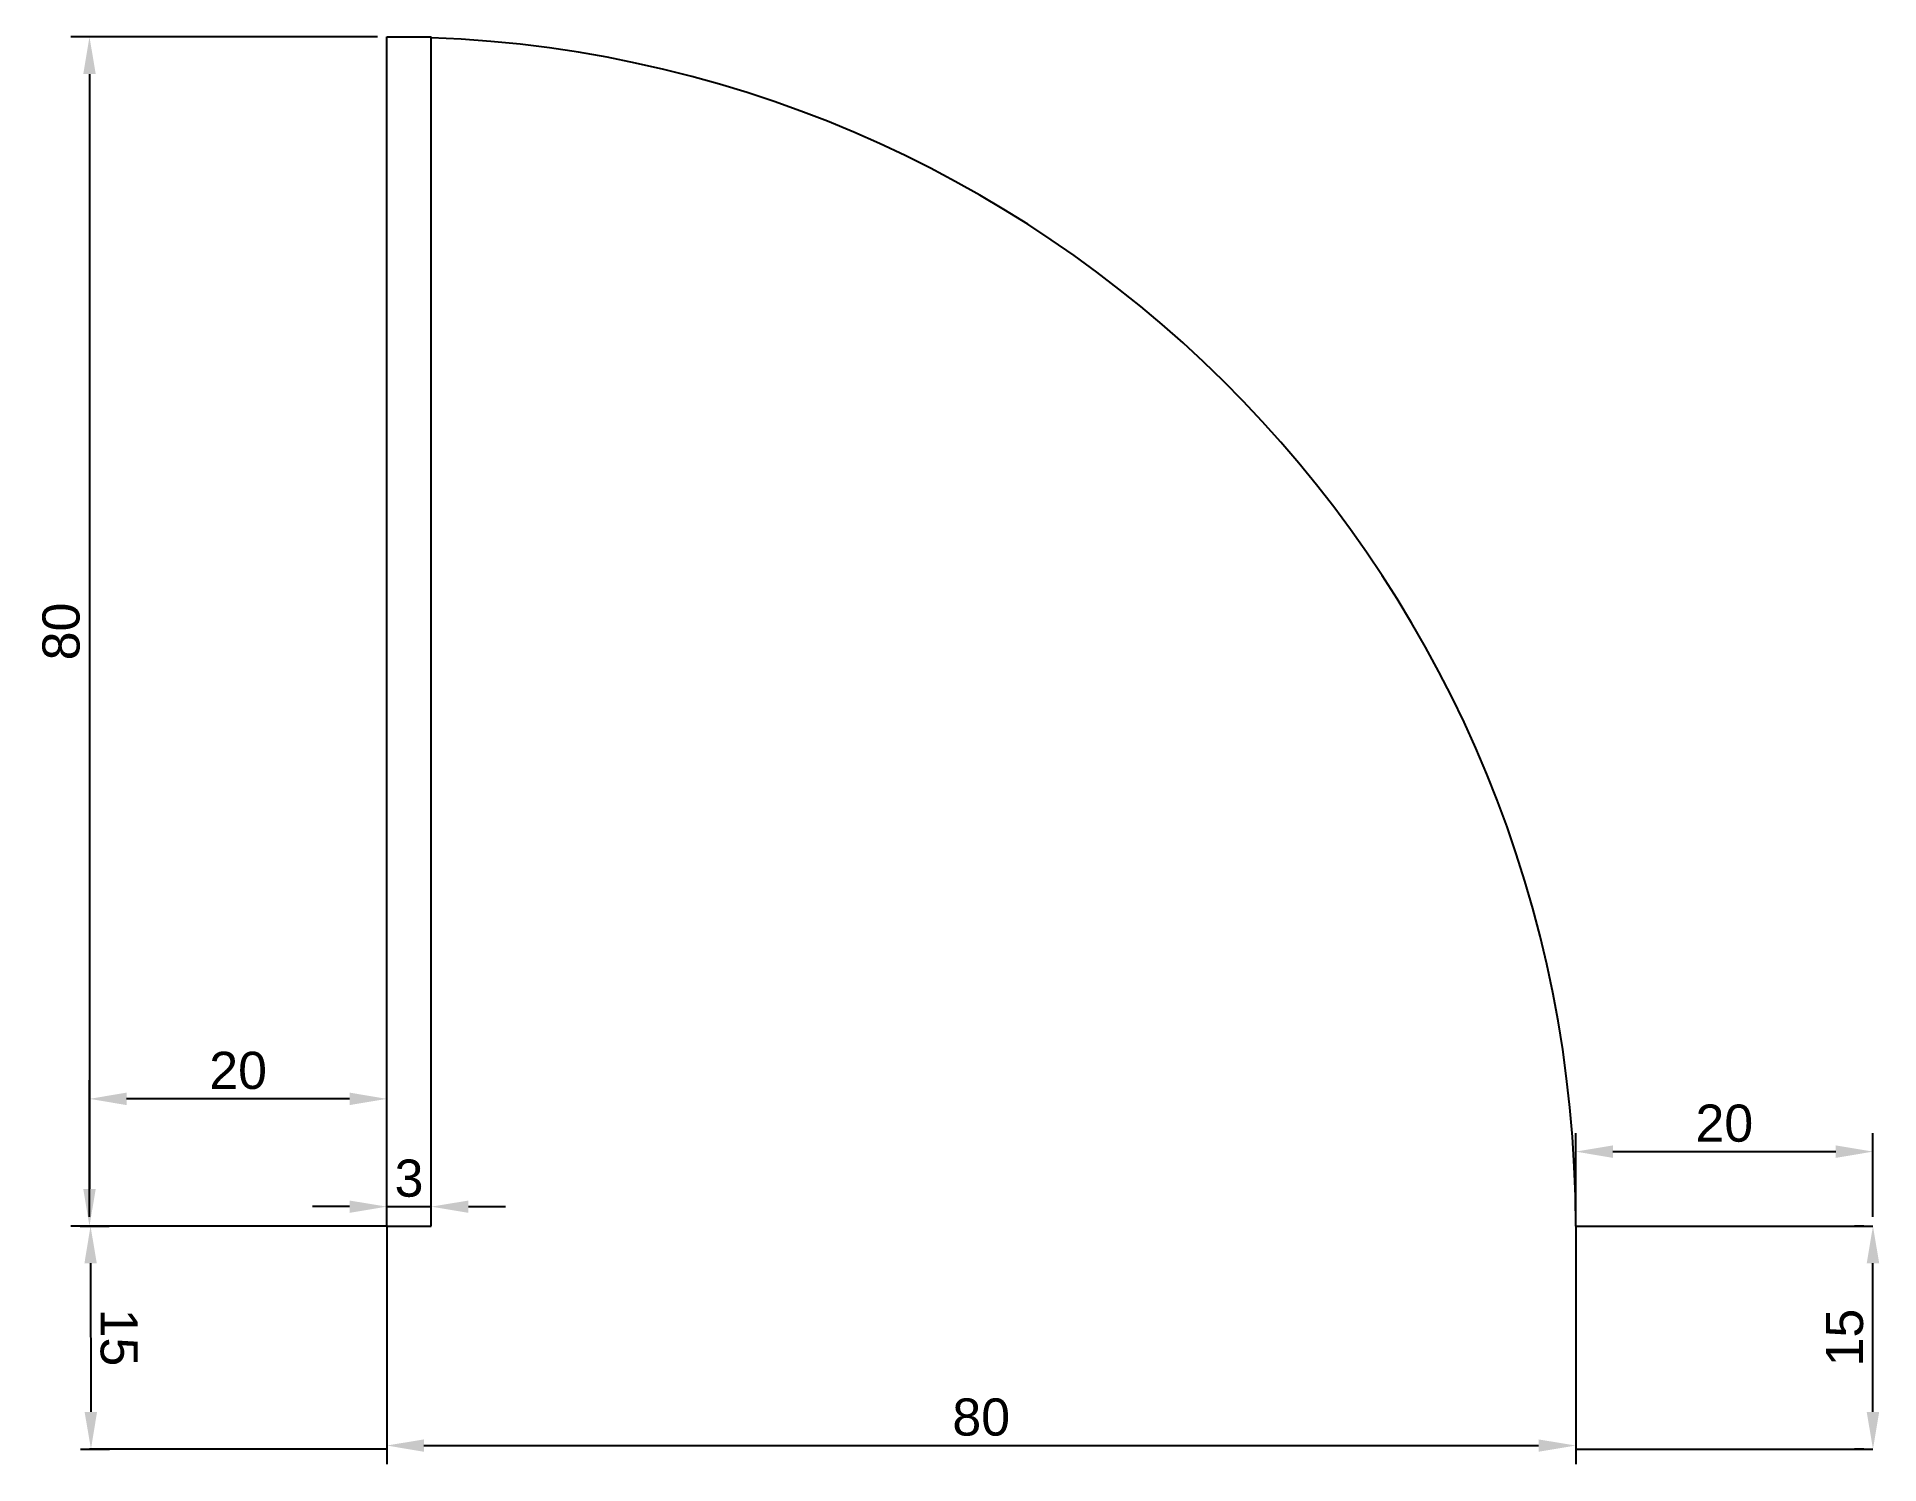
# Model space of a CAD drawing. Header units: millimetres. Extents: x -24 to 100, y -16 to 80.
import ezdxf

# ---------------------------------------------------------------- set-up
doc = ezdxf.new("R2010")
doc.units = ezdxf.units.MM
doc.styles.get("Standard").update_dxf_attribs({"font": 'arial.ttf'})
doc.dimstyles.new('ISO-25', dxfattribs={"dimtxt": 2.5, "dimasz": 2.5, "dimexe": 1.25, "dimexo": 0.625, "dimtad": 1, "dimtxsty": 'Standard', "dimcen": 2.5, "dimadec": 0, "dimazin": 0, "dimtfac": 1, "dimtmove": 0, "dimatfit": 3, "dimfxl": 1, "dimarcsym": 0})

# ---------------------------------------------------------------- blocks, each defined once
blk = doc.blocks.new('*D8')
at = {"color": 0, "lineweight": -2, "transparency": 16777216}
for p, q in [((-20, 0.62), (-20, 9.81)), ((0, 0.62), (0, 9.81)), ((-2.5, 8.56), (-17.5, 8.56))]:
    blk.add_line(p, q, dxfattribs=at)
at = {"color": 0, "transparency": 16777216}
for points in [[(-17.5, 8.98), (-17.5, 8.14), (-20, 8.56)], [(-2.5, 8.98), (-2.5, 8.14), (0, 8.56)]]:
    blk.add_solid(points, dxfattribs=at)
at = {"layer": 'Defpoints', "color": 0, "transparency": 16777216}
for p in [(-20, 8.56), (-20, 0), (0, 0)]:
    blk.add_point(p, dxfattribs=at)
at = {"color": 0, "transparency": 16777216, "insert": (-10, 10.46), "char_height": 2.5, "attachment_point": 5}
blk.add_mtext('20', dxfattribs=at)
blk = doc.blocks.new('*D9')
at = {"color": 0, "lineweight": -2, "transparency": 16777216}
for p, q in [((-0.63, 80), (-21.25, 80)), ((-20, 77.5), (-20, 2.5)), ((-0.63, 0), (-21.25, 0))]:
    blk.add_line(p, q, dxfattribs=at)
at = {"color": 0, "transparency": 16777216}
for points in [[(-20.42, 77.5), (-19.58, 77.5), (-20, 80)], [(-20.42, 2.5), (-19.58, 2.5), (-20, 0)]]:
    blk.add_solid(points, dxfattribs=at)
at = {"layer": 'Defpoints', "color": 0, "transparency": 16777216}
for p in [(0, 80), (0, 0), (-20, 0)]:
    blk.add_point(p, dxfattribs=at)
at = {"color": 0, "transparency": 16777216, "insert": (-21.9, 40), "char_height": 2.5, "attachment_point": 5, "rotation": 90}
blk.add_mtext('80', dxfattribs=at)
blk = doc.blocks.new('*D10')
at = {"color": 0, "lineweight": -2, "transparency": 16777216}
for p, q in [((-20.63, 0), (-18.68, 0)), ((-19.93, -2.5), (-19.91, -12.5)), ((-20.6, -15), (-18.65, -15))]:
    blk.add_line(p, q, dxfattribs=at)
at = {"color": 0, "transparency": 16777216}
for points in [[(-19.51, -2.5), (-20.34, -2.5), (-19.93, 0)], [(-19.49, -12.5), (-20.33, -12.5), (-19.9, -15)]]:
    blk.add_solid(points, dxfattribs=at)
at = {"layer": 'Defpoints', "color": 0, "transparency": 16777216}
for p in [(-21.25, 0), (-21.22, -15), (-19.9, -15)]:
    blk.add_point(p, dxfattribs=at)
at = {"color": 0, "transparency": 16777216, "insert": (-18.02, -7.49), "char_height": 2.5, "attachment_point": 5, "rotation": 270.0984}
blk.add_mtext('15', dxfattribs=at)
blk = doc.blocks.new('*D12')
at = {"color": 0, "lineweight": -2, "transparency": 16777216}
for p, q in [((0, -0.62), (0, -16.01)), ((80, -0.62), (80, -16.01)), ((2.5, -14.76), (77.5, -14.76))]:
    blk.add_line(p, q, dxfattribs=at)
at = {"color": 0, "transparency": 16777216}
for points in [[(2.5, -14.35), (2.5, -15.18), (0, -14.76)], [(77.5, -14.35), (77.5, -15.18), (80, -14.76)]]:
    blk.add_solid(points, dxfattribs=at)
at = {"layer": 'Defpoints', "color": 0, "transparency": 16777216}
for p in [(0, 0), (80, 0), (80, -14.76)]:
    blk.add_point(p, dxfattribs=at)
at = {"color": 0, "transparency": 16777216, "insert": (40, -12.86), "char_height": 2.5, "attachment_point": 5}
blk.add_mtext('80', dxfattribs=at)
blk = doc.blocks.new('*D13')
at = {"color": 0, "lineweight": -2, "transparency": 16777216}
for p, q in [((80, 0.62), (80, 6.26)), ((100, 0.62), (100, 6.26)), ((82.5, 5.01), (97.5, 5.01))]:
    blk.add_line(p, q, dxfattribs=at)
at = {"color": 0, "transparency": 16777216}
for points in [[(82.5, 5.43), (82.5, 4.59), (80, 5.01)], [(97.5, 5.43), (97.5, 4.59), (100, 5.01)]]:
    blk.add_solid(points, dxfattribs=at)
at = {"layer": 'Defpoints', "color": 0, "transparency": 16777216}
for p in [(100, 5.01), (80, 0), (100, 0)]:
    blk.add_point(p, dxfattribs=at)
at = {"color": 0, "transparency": 16777216, "insert": (90, 6.91), "char_height": 2.5, "attachment_point": 5}
blk.add_mtext('20', dxfattribs=at)
blk = doc.blocks.new('*D14')
at = {"color": 0, "lineweight": -2, "transparency": 16777216}
for p, q in [((99.38, 0), (98.75, 0)), ((100, -12.5), (100, -2.5)), ((99.38, -15), (98.75, -15))]:
    blk.add_line(p, q, dxfattribs=at)
at = {"color": 0, "transparency": 16777216}
for points in [[(99.58, -2.5), (100.42, -2.5), (100, 0)], [(99.58, -12.5), (100.42, -12.5), (100, -15)]]:
    blk.add_solid(points, dxfattribs=at)
at = {"layer": 'Defpoints', "color": 0, "transparency": 16777216}
for p in [(100, 0), (100, 0), (100, -15)]:
    blk.add_point(p, dxfattribs=at)
at = {"color": 0, "transparency": 16777216, "insert": (98.1, -7.5), "char_height": 2.5, "attachment_point": 5, "rotation": 90}
blk.add_mtext('15', dxfattribs=at)
blk = doc.blocks.new('*D16')
at = {"color": 0, "lineweight": -2, "transparency": 16777216}
for p, q in [((0, 0.62), (0, 2.56)), ((3, 0.62), (3, 2.56)), ((-2.5, 1.31), (-5, 1.31)), ((0, 1.31), (3, 1.31)), ((5.5, 1.31), (8, 1.31))]:
    blk.add_line(p, q, dxfattribs=at)
at = {"color": 0, "transparency": 16777216}
for points in [[(-2.5, 1.72), (-2.5, 0.89), (0, 1.31)], [(5.5, 1.72), (5.5, 0.89), (3, 1.31)]]:
    blk.add_solid(points, dxfattribs=at)
at = {"layer": 'Defpoints', "color": 0, "transparency": 16777216}
for p in [(3, 1.31), (0, 0), (3, 0)]:
    blk.add_point(p, dxfattribs=at)
at = {"color": 0, "transparency": 16777216, "insert": (1.5, 3.21), "char_height": 2.5, "attachment_point": 5}
blk.add_mtext('3', dxfattribs=at)

msp = doc.modelspace()

# ---------------------------------------------------------------- linework, layer by layer
for p, q in [((0, 0), (0, 80)), ((0, 80), (3, 80)), ((3, 0), (3, 80)), ((0, 0), (-20, 0)), ((0, 0), (0, -15)), ((0, 0), (3, 0)), ((80, 0), (100, 0)), ((80, 0), (80, -15)), ((0, -15), (-20, -15)), ((80, -15), (100, -15))]:
    msp.add_line(p, q)
msp.add_arc((0, 0), 80, 0, 87.85241)

# ---------------------------------------------------------------- dimensions: what is measured, and where the dimension line sits
for base, p1, p2, picture, middle in [((-20, 0), (0, 80), (0, 0), '*D9', (-21.901, 40)), ((100, 0), (100, -15), (100, 0), '*D14', (98.099, -7.5))]:
    dim = msp.add_linear_dim(base=base, p1=p1, p2=p2, angle=90, dimstyle='ISO-25')
    dim.commit()
    dim.dimension.update_dxf_attribs({"geometry": picture, "text_midpoint": middle})
for base, p1, p2, picture, middle in [((-20, 8.559), (0, 0), (-20, 0), '*D8', (-10, 10.46)), ((100, 5.009), (80, 0), (100, 0), '*D13', (90, 6.91)), ((3, 1.307), (0, 0), (3, 0), '*D16', (1.5, 3.209)), ((80, -14.763), (0, 0), (80, 0), '*D12', (40, -12.861))]:
    dim = msp.add_linear_dim(base=base, p1=p1, p2=p2, dimstyle='ISO-25')
    dim.commit()
    dim.dimension.update_dxf_attribs({"geometry": picture, "text_midpoint": middle})
dim = msp.add_aligned_dim(p1=(-21.25, 0), p2=(-21.224, -15), distance=1.32, dimstyle='ISO-25')
dim.commit()
dim.dimension.update_dxf_attribs({"geometry": '*D10', "text_midpoint": (-18.016, -7.494)})

doc.saveas('drawing.dxf')
